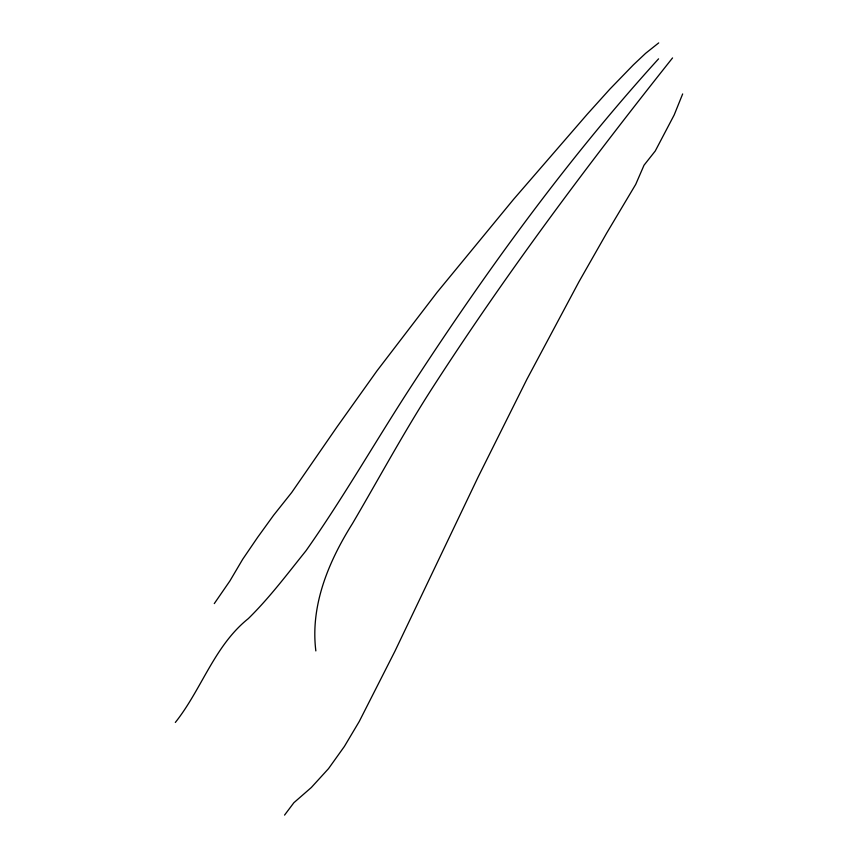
<?xml version="1.0" encoding="UTF-8"?>
<svg xmlns="http://www.w3.org/2000/svg" width="858" height="858" viewBox="0 0 858 858"><rect width="100%" height="100%" fill="white"/><g stroke="black" fill="none" stroke-linecap="round" stroke-linejoin="round"><path stroke-width="1.29" d="M682.668 93.94L674.163 114.993L655.255 150.997L644.036 165.197L635.724 184.363L606.638 233.172L578.957 281.767L526.909 379.279L478.153 476.973L394.948 651.19L359.245 721.492L344.39 746.439L328.528 768.629L311.304 787.526L293.876 802.713L284.556 815.1M175.332 722.447C201.791 689.135 214.307 645.817 248.337 618.586C269.519 597.769 287.398 573.884 305.974 550.782C342.825 498.444 374.635 442.814 409.416 389.135C484.523 273.445 565.754 161.036 658.569 58.837M214.286 603.592L229.933 580.887L242.717 559.223L257.593 537.408L273.552 515.326L291.72 492.471L337.033 426.887L376.93 370.913L437.183 292.224L513.599 199.303L587.376 114.082L609.781 89.221L633.376 64.865L645.634 53.314L658.708 42.9M672.554 57.926C587.741 164.575 505.93 273.831 432.089 388.417C403.764 432.432 378.914 478.507 352.434 523.627C328.668 561.443 310.156 605.308 315.851 650.922"/></g></svg>
